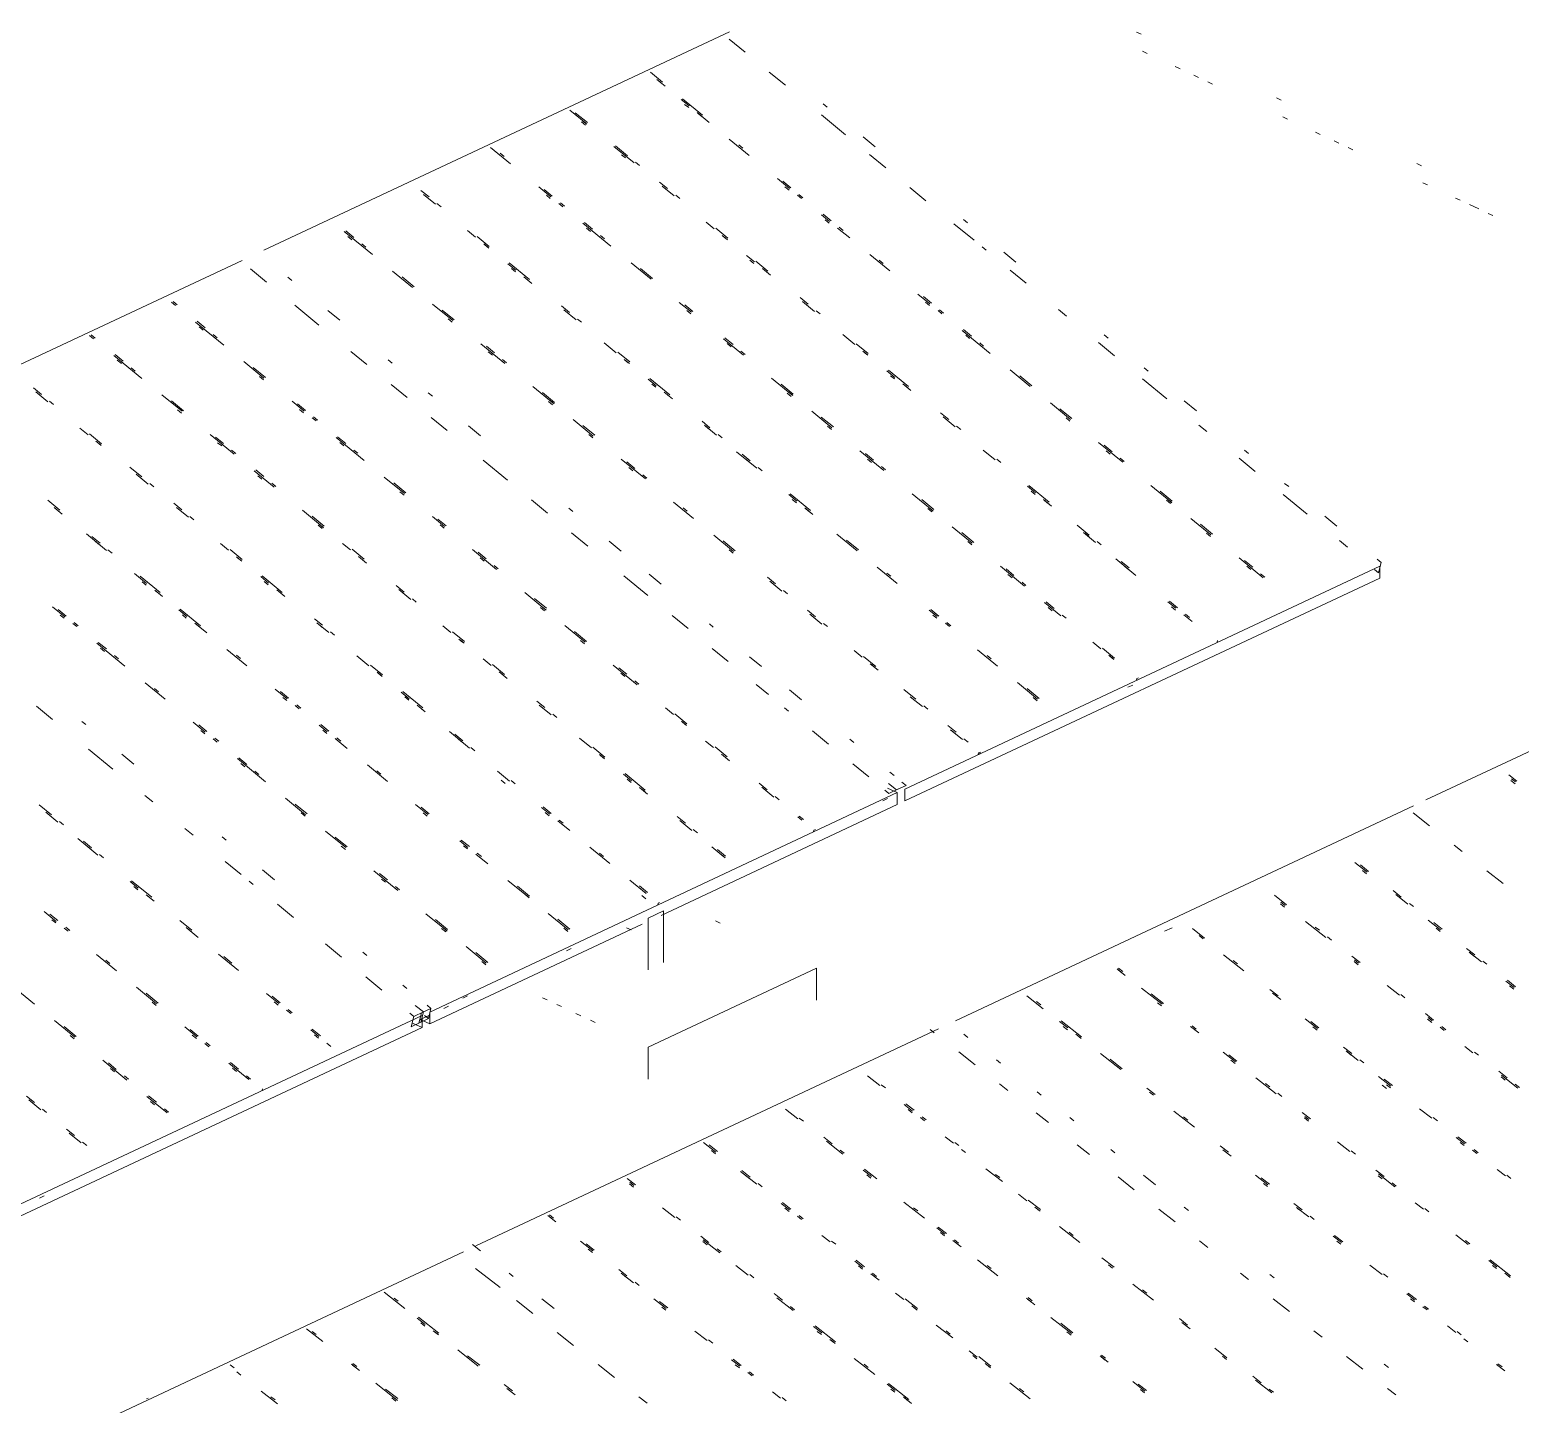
# Paper-space layout '03 3D Building and Roof' of a CAD drawing. Header units: millimetres. Extents: x 5 to 415, y 5 to 292.
# Drawn here: x 294.4 to 306.56, y 85.87 to 97.09 of the extents above; entities that cross this region are included whole.
import ezdxf

# ---------------------------------------------------------------- set-up
doc = ezdxf.new("R2010")
doc.units = ezdxf.units.MM
doc.layers.add('EXISTING', color=7, linetype='Continuous')
picture_1 = doc.add_image_def('image3.png', size_in_pixel=(1577, 763))

# ---------------------------------------------------------------- blocks, each defined once
blk = doc.blocks.new('SHEET_03')
at = {"layer": 'EXISTING', "color": 250, "lineweight": 9}
for p, q in [((296.31, 95.288), (300.11, 97.071)), ((303.47, 97.05), (303.431, 97.068)), ((300.108, 97.011), (300.239, 96.903)), ((303.482, 96.912), (303.52, 96.894)), ((299.563, 96.659), (299.465, 96.74)), ((300.435, 96.741), (300.566, 96.634)), ((303.748, 96.787), (303.787, 96.769)), ((303.901, 96.715), (303.939, 96.698)), ((299.518, 96.68), (299.584, 96.626)), ((299.56, 96.645), (299.527, 96.672)), ((304.015, 96.662), (304.053, 96.644)), ((299.715, 96.518), (299.78, 96.465)), ((299.891, 96.39), (299.727, 96.524)), ((299.777, 96.451), (299.744, 96.478)), ((300.906, 96.455), (300.874, 96.482)), ((304.613, 96.513), (304.575, 96.531)), ((298.806, 96.431), (298.938, 96.323)), ((298.95, 96.329), (298.852, 96.409)), ((298.934, 96.309), (298.901, 96.336)), ((298.947, 96.315), (298.914, 96.342)), ((299.846, 96.411), (299.944, 96.33)), ((299.888, 96.376), (299.855, 96.403)), ((300.861, 96.391), (301.058, 96.23)), ((304.625, 96.375), (304.663, 96.358)), ((301.3, 96.131), (301.201, 96.212)), ((304.892, 96.25), (304.93, 96.232)), ((298.16, 96.127), (298.324, 95.993)), ((299.167, 96.134), (299.331, 96)), ((299.278, 96.059), (299.179, 96.14)), ((300.108, 96.195), (300.272, 96.061)), ((300.219, 96.12), (300.186, 96.147)), ((305.045, 96.179), (305.083, 96.161)), ((305.159, 96.125), (305.197, 96.107)), ((298.271, 96.052), (298.238, 96.079)), ((299.262, 96.04), (299.229, 96.067)), ((299.376, 95.979), (299.343, 96.005)), ((301.254, 96.068), (301.385, 95.96)), ((305.757, 95.976), (305.719, 95.994)), ((300.501, 95.872), (300.599, 95.791)), ((300.612, 95.797), (300.546, 95.851)), ((297.658, 95.722), (297.592, 95.776)), ((297.613, 95.743), (297.711, 95.662)), ((298.554, 95.804), (298.652, 95.723)), ((298.664, 95.729), (298.599, 95.783)), ((298.648, 95.71), (298.616, 95.737)), ((299.605, 95.79), (299.54, 95.844)), ((299.56, 95.811), (299.658, 95.73)), ((299.704, 95.709), (299.671, 95.736)), ((300.596, 95.778), (300.563, 95.805)), ((300.665, 95.737), (300.698, 95.71)), ((300.71, 95.716), (300.677, 95.743)), ((301.582, 95.799), (301.713, 95.691)), ((305.769, 95.838), (305.807, 95.821)), ((297.756, 95.641), (297.723, 95.668)), ((298.717, 95.669), (298.75, 95.642)), ((298.763, 95.648), (298.73, 95.675)), ((306.036, 95.713), (306.074, 95.695)), ((306.15, 95.659), (306.227, 95.624)), ((298.914, 95.508), (299.143, 95.319)), ((298.992, 95.46), (298.926, 95.514)), ((299.92, 95.515), (299.986, 95.461)), ((300.861, 95.576), (300.927, 95.522)), ((300.939, 95.528), (300.874, 95.582)), ((300.924, 95.508), (300.891, 95.535)), ((301.942, 95.502), (302.106, 95.368)), ((302.053, 95.512), (302.02, 95.539)), ((306.303, 95.588), (306.341, 95.57)), ((296.966, 95.44), (297.196, 95.251)), ((297.044, 95.392), (296.979, 95.446)), ((297.029, 95.372), (296.996, 95.399)), ((297.973, 95.447), (298.038, 95.393)), ((298.149, 95.318), (298.051, 95.399)), ((298.976, 95.44), (298.943, 95.467)), ((299.09, 95.379), (299.057, 95.406)), ((300.097, 95.386), (299.998, 95.467)), ((300.051, 95.407), (300.084, 95.38)), ((300.093, 95.373), (300.061, 95.4)), ((300.992, 95.468), (301.091, 95.387)), ((301.038, 95.447), (301.005, 95.474)), ((297.143, 95.311), (297.11, 95.338)), ((298.104, 95.339), (298.137, 95.312)), ((298.146, 95.305), (298.113, 95.331)), ((300.248, 95.245), (300.314, 95.192)), ((301.255, 95.253), (301.418, 95.118)), ((302.172, 95.314), (302.204, 95.287)), ((302.446, 95.189), (302.348, 95.27)), ((292.356, 93.431), (296.132, 95.204)), ((296.201, 95.134), (296.332, 95.027)), ((298.301, 95.177), (298.366, 95.124)), ((298.477, 95.049), (298.313, 95.183)), ((298.363, 95.11), (298.33, 95.137)), ((299.307, 95.185), (299.471, 95.05)), ((299.483, 95.056), (299.385, 95.137)), ((300.31, 95.178), (300.277, 95.205)), ((300.424, 95.117), (300.326, 95.197)), ((300.379, 95.138), (300.445, 95.084)), ((301.365, 95.178), (301.333, 95.205)), ((302.401, 95.125), (302.532, 95.018)), ((296.538, 95.039), (296.506, 95.066)), ((297.36, 95.117), (297.523, 94.982)), ((297.536, 94.988), (297.438, 95.069)), ((298.432, 95.07), (298.497, 95.016)), ((300.752, 94.847), (300.686, 94.901)), ((301.648, 94.929), (301.746, 94.849)), ((301.759, 94.854), (301.693, 94.908)), ((295.557, 94.862), (295.589, 94.836)), ((295.602, 94.841), (295.569, 94.868)), ((296.562, 94.838), (296.758, 94.676)), ((296.931, 94.715), (296.833, 94.796)), ((297.687, 94.847), (297.851, 94.713)), ((297.864, 94.718), (297.765, 94.799)), ((298.804, 94.779), (298.739, 94.833)), ((298.759, 94.8), (298.858, 94.72)), ((299.7, 94.861), (299.799, 94.781)), ((299.811, 94.786), (299.745, 94.84)), ((299.795, 94.767), (299.762, 94.794)), ((300.707, 94.868), (300.805, 94.788)), ((300.85, 94.767), (300.818, 94.793)), ((301.743, 94.835), (301.71, 94.862)), ((301.812, 94.795), (301.844, 94.768)), ((301.857, 94.774), (301.824, 94.801)), ((302.794, 94.802), (302.86, 94.748)), ((295.753, 94.701), (295.983, 94.512)), ((295.831, 94.653), (295.766, 94.707)), ((295.815, 94.634), (295.783, 94.661)), ((297.848, 94.699), (297.815, 94.726)), ((298.903, 94.699), (298.87, 94.725)), ((302.008, 94.633), (302.237, 94.445)), ((302.086, 94.585), (302.021, 94.639)), ((294.888, 94.591), (294.921, 94.564)), ((294.933, 94.57), (294.901, 94.597)), ((295.929, 94.572), (295.897, 94.599)), ((298.08, 94.524), (298.277, 94.362)), ((299.087, 94.531), (299.185, 94.45)), ((300.061, 94.565), (300.224, 94.43)), ((300.139, 94.517), (300.073, 94.571)), ((300.123, 94.498), (300.09, 94.525)), ((301.034, 94.599), (301.133, 94.518)), ((301.243, 94.443), (301.145, 94.524)), ((302.07, 94.566), (302.038, 94.593)), ((302.184, 94.504), (302.152, 94.531)), ((303.122, 94.533), (303.253, 94.425)), ((303.2, 94.569), (303.167, 94.596)), ((295.085, 94.429), (295.314, 94.241)), ((295.163, 94.381), (295.097, 94.435)), ((295.147, 94.362), (295.114, 94.389)), ((297.02, 94.461), (297.151, 94.353)), ((297.357, 94.365), (297.325, 94.392)), ((298.191, 94.449), (298.126, 94.503)), ((298.175, 94.43), (298.142, 94.457)), ((298.289, 94.368), (298.257, 94.395)), ((299.296, 94.375), (299.198, 94.456)), ((299.251, 94.396), (299.283, 94.369)), ((299.293, 94.362), (299.26, 94.389)), ((300.237, 94.436), (300.204, 94.463)), ((301.198, 94.464), (301.231, 94.437)), ((301.24, 94.43), (301.207, 94.457)), ((295.261, 94.301), (295.228, 94.327)), ((296.146, 94.378), (296.31, 94.243)), ((296.323, 94.249), (296.224, 94.33)), ((301.395, 94.303), (301.46, 94.249)), ((301.571, 94.174), (301.407, 94.309)), ((302.401, 94.31), (302.565, 94.175)), ((303.528, 94.3), (303.495, 94.327)), ((294.494, 94.11), (294.429, 94.164)), ((296.307, 94.23), (296.274, 94.257)), ((297.348, 94.192), (297.479, 94.084)), ((298.506, 94.174), (298.67, 94.039)), ((299.447, 94.235), (299.513, 94.181)), ((299.624, 94.106), (299.46, 94.241)), ((299.509, 94.168), (299.477, 94.194)), ((300.454, 94.242), (300.618, 94.107)), ((300.63, 94.113), (300.532, 94.194)), ((301.457, 94.236), (301.424, 94.262)), ((301.526, 94.195), (301.591, 94.141)), ((301.568, 94.161), (301.535, 94.188)), ((302.578, 94.181), (302.479, 94.262)), ((303.482, 94.236), (303.679, 94.075)), ((294.449, 94.131), (294.547, 94.05)), ((294.593, 94.029), (294.56, 94.056)), ((295.478, 94.106), (295.642, 93.972)), ((295.654, 93.977), (295.556, 94.058)), ((296.54, 94.054), (296.638, 93.974)), ((296.65, 93.98), (296.585, 94.033)), ((297.685, 94.096), (297.652, 94.123)), ((298.683, 94.045), (298.584, 94.126)), ((298.667, 94.026), (298.634, 94.053)), ((298.679, 94.032), (298.646, 94.059)), ((299.578, 94.127), (299.644, 94.073)), ((299.62, 94.093), (299.587, 94.12)), ((300.614, 94.094), (300.581, 94.121)), ((300.627, 94.1), (300.594, 94.127)), ((302.729, 94.041), (302.893, 93.906)), ((303.921, 93.977), (303.822, 94.058)), ((295.638, 93.958), (295.606, 93.985)), ((296.634, 93.96), (296.602, 93.987)), ((296.703, 93.92), (296.736, 93.893)), ((296.749, 93.899), (296.716, 93.926)), ((297.676, 93.922), (297.807, 93.815)), ((298.834, 93.905), (298.998, 93.77)), ((300.781, 93.973), (300.945, 93.838)), ((300.958, 93.844), (300.859, 93.925)), ((301.899, 93.905), (301.833, 93.959)), ((301.853, 93.926), (301.952, 93.845)), ((302.905, 93.912), (302.807, 93.993)), ((302.889, 93.892), (302.857, 93.919)), ((294.809, 93.835), (294.875, 93.781)), ((294.986, 93.706), (294.887, 93.787)), ((295.871, 93.783), (296.068, 93.621)), ((298.078, 93.773), (297.98, 93.854)), ((299.01, 93.776), (298.912, 93.857)), ((298.994, 93.756), (298.962, 93.783)), ((299.951, 93.837), (299.886, 93.891)), ((299.906, 93.858), (300.004, 93.777)), ((299.948, 93.823), (299.915, 93.85)), ((300.05, 93.756), (300.017, 93.783)), ((300.942, 93.824), (300.909, 93.851)), ((301.997, 93.824), (301.964, 93.851)), ((303.941, 93.859), (304.006, 93.806)), ((294.94, 93.727), (294.973, 93.7)), ((294.982, 93.692), (294.95, 93.719)), ((295.982, 93.708), (295.916, 93.762)), ((295.966, 93.689), (295.933, 93.716)), ((296.9, 93.758), (297.129, 93.57)), ((296.978, 93.71), (296.912, 93.764)), ((296.962, 93.691), (296.929, 93.718)), ((303.122, 93.717), (303.319, 93.556)), ((303.233, 93.642), (303.167, 93.696)), ((296.08, 93.627), (296.047, 93.654)), ((297.076, 93.629), (297.043, 93.656)), ((298.101, 93.572), (298.298, 93.411)), ((299.227, 93.581), (299.424, 93.42)), ((299.338, 93.506), (299.272, 93.56)), ((300.168, 93.642), (300.332, 93.508)), ((300.279, 93.567), (300.213, 93.621)), ((300.275, 93.554), (300.243, 93.581)), ((301.175, 93.649), (301.371, 93.488)), ((301.285, 93.574), (301.22, 93.628)), ((301.269, 93.555), (301.237, 93.582)), ((302.181, 93.656), (302.279, 93.576)), ((302.325, 93.555), (302.292, 93.581)), ((303.217, 93.623), (303.184, 93.65)), ((303.331, 93.562), (303.298, 93.589)), ((304.269, 93.59), (304.4, 93.482)), ((304.347, 93.627), (304.314, 93.654)), ((295.313, 93.437), (295.215, 93.517)), ((295.268, 93.458), (295.366, 93.377)), ((296.231, 93.487), (296.395, 93.352)), ((296.309, 93.439), (296.244, 93.493)), ((296.294, 93.419), (296.261, 93.446)), ((297.293, 93.435), (297.457, 93.3)), ((299.322, 93.487), (299.289, 93.514)), ((299.436, 93.426), (299.403, 93.453)), ((300.377, 93.487), (300.344, 93.513)), ((301.384, 93.494), (301.351, 93.521)), ((295.412, 93.356), (295.379, 93.383)), ((296.408, 93.358), (296.375, 93.385)), ((297.469, 93.306), (297.371, 93.387)), ((297.454, 93.287), (297.421, 93.314)), ((300.77, 93.163), (300.606, 93.298)), ((301.601, 93.299), (301.764, 93.165)), ((302.542, 93.36), (302.607, 93.306)), ((302.718, 93.231), (302.554, 93.366)), ((302.604, 93.293), (302.571, 93.32)), ((303.548, 93.367), (303.712, 93.233)), ((303.724, 93.238), (303.626, 93.319)), ((304.629, 93.294), (304.826, 93.132)), ((304.674, 93.357), (304.641, 93.384)), ((294.645, 93.165), (294.547, 93.246)), ((294.6, 93.186), (294.665, 93.132)), ((295.641, 93.167), (295.575, 93.221)), ((295.596, 93.188), (295.694, 93.107)), ((298.495, 93.249), (298.626, 93.141)), ((298.832, 93.153), (298.799, 93.18)), ((299.653, 93.231), (299.817, 93.097)), ((299.764, 93.156), (299.731, 93.183)), ((300.594, 93.292), (300.66, 93.238)), ((300.656, 93.225), (300.623, 93.252)), ((300.725, 93.184), (300.791, 93.131)), ((300.767, 93.15), (300.734, 93.177)), ((301.777, 93.17), (301.679, 93.251)), ((301.761, 93.151), (301.728, 93.178)), ((301.773, 93.157), (301.741, 93.184)), ((302.673, 93.252), (302.738, 93.199)), ((302.714, 93.218), (302.682, 93.245)), ((303.708, 93.219), (303.676, 93.246)), ((303.721, 93.225), (303.688, 93.252)), ((295.739, 93.086), (295.707, 93.113)), ((296.625, 93.164), (296.788, 93.029)), ((296.801, 93.035), (296.703, 93.116)), ((297.686, 93.112), (297.785, 93.031)), ((297.797, 93.037), (297.731, 93.091)), ((303.876, 93.098), (304.039, 92.963)), ((304.052, 92.969), (303.954, 93.05)), ((305.067, 93.034), (304.969, 93.115)), ((294.862, 92.971), (295.026, 92.836)), ((294.973, 92.896), (294.907, 92.95)), ((296.785, 93.015), (296.752, 93.042)), ((296.798, 93.021), (296.765, 93.048)), ((297.781, 93.018), (297.748, 93.045)), ((298.822, 92.98), (298.953, 92.872)), ((299.981, 92.962), (300.144, 92.827)), ((300.987, 92.969), (301.151, 92.834)), ((301.928, 93.03), (302.092, 92.895)), ((302.104, 92.901), (302.006, 92.982)), ((303.045, 92.962), (302.947, 93.043)), ((303, 92.983), (303.098, 92.902)), ((303.042, 92.949), (303.009, 92.976)), ((304.036, 92.95), (304.003, 92.977)), ((294.969, 92.882), (294.936, 92.909)), ((295.071, 92.815), (295.038, 92.842)), ((295.956, 92.892), (296.022, 92.838)), ((296.132, 92.763), (296.034, 92.844)), ((296.952, 92.894), (297.018, 92.84)), ((297.129, 92.765), (297.03, 92.846)), ((298.014, 92.843), (298.21, 92.681)), ((298.125, 92.768), (298.059, 92.821)), ((299.225, 92.83), (299.127, 92.911)), ((300.157, 92.833), (300.059, 92.914)), ((300.141, 92.814), (300.108, 92.841)), ((301.163, 92.84), (301.065, 92.921)), ((302.089, 92.882), (302.056, 92.909)), ((303.144, 92.881), (303.111, 92.908)), ((305.088, 92.917), (305.153, 92.863)), ((296.087, 92.784), (296.12, 92.757)), ((296.129, 92.75), (296.096, 92.777)), ((297.083, 92.786), (297.149, 92.733)), ((298.109, 92.748), (298.076, 92.775)), ((298.223, 92.687), (298.19, 92.714)), ((301.315, 92.7), (301.479, 92.565)), ((301.541, 90.888), (305.417, 92.708)), ((302.321, 92.707), (302.518, 92.545)), ((302.432, 92.632), (302.367, 92.686)), ((303.262, 92.768), (303.426, 92.633)), ((303.373, 92.693), (303.308, 92.747)), ((303.37, 92.679), (303.337, 92.706)), ((304.269, 92.775), (304.465, 92.613)), ((304.38, 92.7), (304.314, 92.754)), ((304.364, 92.68), (304.331, 92.707)), ((305.428, 92.738), (305.395, 92.765)), ((305.407, 92.654), (305.428, 92.738)), ((305.417, 92.708), (305.417, 92.611)), ((295.255, 92.647), (295.353, 92.567)), ((295.464, 92.492), (295.3, 92.626)), ((295.35, 92.553), (295.317, 92.58)), ((296.284, 92.623), (296.349, 92.569)), ((296.46, 92.494), (296.296, 92.629)), ((296.346, 92.555), (296.313, 92.582)), ((299.248, 92.63), (299.445, 92.468)), ((299.553, 92.561), (299.454, 92.642)), ((300.485, 92.564), (300.419, 92.618)), ((300.439, 92.585), (300.538, 92.504)), ((301.426, 92.625), (301.393, 92.652)), ((301.541, 90.791), (305.417, 92.611)), ((302.416, 92.612), (302.383, 92.639)), ((302.53, 92.551), (302.498, 92.578)), ((304.478, 92.619), (304.445, 92.646)), ((305.407, 92.654), (305.374, 92.681)), ((305.794, 90.799), (309.593, 92.582)), ((295.419, 92.513), (295.484, 92.459)), ((295.461, 92.478), (295.428, 92.505)), ((296.415, 92.515), (296.48, 92.461)), ((297.456, 92.496), (297.391, 92.55)), ((297.411, 92.517), (297.509, 92.436)), ((297.554, 92.415), (297.522, 92.442)), ((298.44, 92.492), (298.604, 92.358)), ((298.616, 92.364), (298.518, 92.444)), ((300.583, 92.483), (300.55, 92.51)), ((294.586, 92.376), (294.685, 92.295)), ((294.697, 92.301), (294.632, 92.355)), ((295.615, 92.351), (295.681, 92.297)), ((295.792, 92.222), (295.628, 92.357)), ((298.6, 92.344), (298.567, 92.371)), ((298.613, 92.35), (298.58, 92.377)), ((300.812, 92.294), (300.747, 92.348)), ((301.741, 92.349), (301.806, 92.296)), ((301.819, 92.301), (301.753, 92.355)), ((302.682, 92.41), (302.813, 92.303)), ((302.76, 92.362), (302.694, 92.416)), ((302.744, 92.343), (302.711, 92.37)), ((303.688, 92.418), (303.754, 92.364)), ((303.766, 92.369), (303.701, 92.423)), ((303.75, 92.35), (303.718, 92.377)), ((294.681, 92.282), (294.649, 92.309)), ((294.75, 92.241), (294.783, 92.214)), ((294.795, 92.22), (294.763, 92.247)), ((295.677, 92.284), (295.645, 92.311)), ((295.746, 92.243), (295.845, 92.163)), ((295.788, 92.209), (295.755, 92.236)), ((296.788, 92.225), (296.722, 92.278)), ((296.742, 92.246), (296.841, 92.165)), ((296.784, 92.211), (296.752, 92.238)), ((297.771, 92.221), (297.837, 92.167)), ((298.767, 92.223), (298.931, 92.088)), ((299.641, 92.306), (299.772, 92.199)), ((299.978, 92.211), (299.946, 92.238)), ((300.767, 92.315), (300.865, 92.235)), ((300.911, 92.214), (300.878, 92.241)), ((301.803, 92.282), (301.77, 92.309)), ((301.872, 92.242), (301.905, 92.215)), ((301.917, 92.221), (301.884, 92.248)), ((302.858, 92.282), (302.825, 92.309)), ((303.819, 92.31), (303.885, 92.256)), ((303.865, 92.289), (303.832, 92.316)), ((294.947, 92.08), (295.176, 91.891)), ((295.025, 92.032), (294.959, 92.086)), ((296.886, 92.144), (296.853, 92.171)), ((297.948, 92.092), (297.849, 92.173)), ((297.902, 92.113), (297.935, 92.086)), ((297.944, 92.079), (297.911, 92.106)), ((298.944, 92.094), (298.845, 92.175)), ((298.928, 92.075), (298.895, 92.102)), ((303.075, 92.087), (303.14, 92.033)), ((304.09, 92.087), (304.094, 92.1)), ((295.009, 92.012), (294.976, 92.039)), ((295.123, 91.951), (295.09, 91.978)), ((296.008, 92.028), (296.172, 91.893)), ((296.119, 91.953), (296.086, 91.98)), ((297.07, 91.976), (297.168, 91.895)), ((299.969, 92.037), (300.1, 91.929)), ((300.372, 91.888), (300.273, 91.968)), ((301.127, 92.019), (301.193, 91.965)), ((301.304, 91.89), (301.205, 91.971)), ((302.134, 92.026), (302.298, 91.892)), ((302.245, 91.951), (302.212, 91.978)), ((303.251, 91.958), (303.153, 92.039)), ((303.206, 91.98), (303.239, 91.953)), ((303.248, 91.945), (303.215, 91.972)), ((297.279, 91.821), (297.181, 91.901)), ((297.234, 91.842), (297.267, 91.815)), ((297.276, 91.807), (297.243, 91.834)), ((298.099, 91.952), (298.164, 91.898)), ((298.275, 91.823), (298.177, 91.904)), ((298.23, 91.844), (298.296, 91.79)), ((299.161, 91.9), (299.357, 91.738)), ((299.271, 91.825), (299.206, 91.879)), ((301.258, 91.911), (301.324, 91.858)), ((301.3, 91.877), (301.268, 91.904)), ((295.34, 91.756), (295.504, 91.622)), ((299.255, 91.806), (299.223, 91.833)), ((299.37, 91.744), (299.337, 91.771)), ((300.329, 91.741), (300.428, 91.66)), ((302.462, 91.757), (302.625, 91.622)), ((303.362, 91.719), (303.401, 91.737)), ((303.435, 91.791), (303.432, 91.778)), ((303.448, 91.797), (303.435, 91.791)), ((295.451, 91.682), (295.418, 91.708)), ((296.402, 91.705), (296.5, 91.624)), ((296.512, 91.63), (296.447, 91.684)), ((296.497, 91.611), (296.464, 91.637)), ((297.43, 91.68), (297.496, 91.626)), ((297.607, 91.551), (297.443, 91.686)), ((297.493, 91.613), (297.46, 91.64)), ((298.603, 91.553), (298.537, 91.607)), ((300.699, 91.618), (300.601, 91.699)), ((301.631, 91.621), (301.533, 91.702)), ((301.586, 91.642), (301.684, 91.561)), ((302.638, 91.628), (302.54, 91.709)), ((302.622, 91.609), (302.589, 91.636)), ((294.454, 91.564), (294.585, 91.456)), ((296.565, 91.57), (296.598, 91.543)), ((296.611, 91.549), (296.578, 91.576)), ((297.562, 91.572), (297.627, 91.518)), ((297.603, 91.538), (297.571, 91.565)), ((298.558, 91.574), (298.656, 91.494)), ((298.701, 91.473), (298.668, 91.5)), ((299.587, 91.55), (299.652, 91.496)), ((299.763, 91.421), (299.665, 91.502)), ((300.559, 91.552), (300.592, 91.525)), ((301.73, 91.54), (301.697, 91.567)), ((294.857, 91.414), (294.824, 91.441)), ((295.733, 91.433), (295.831, 91.352)), ((295.844, 91.358), (295.778, 91.412)), ((295.828, 91.339), (295.795, 91.366)), ((296.762, 91.409), (296.828, 91.355)), ((296.84, 91.361), (296.775, 91.414)), ((296.824, 91.341), (296.791, 91.368)), ((297.824, 91.357), (297.987, 91.222)), ((299.718, 91.442), (299.75, 91.415)), ((299.759, 91.408), (299.727, 91.434)), ((300.788, 91.364), (300.919, 91.256)), ((301.959, 91.352), (301.893, 91.406)), ((301.914, 91.373), (302.012, 91.292)), ((301.956, 91.338), (301.923, 91.365)), ((295.897, 91.299), (295.93, 91.272)), ((295.942, 91.278), (295.909, 91.304)), ((296.893, 91.301), (296.991, 91.22)), ((296.938, 91.28), (296.906, 91.307)), ((297.934, 91.282), (297.869, 91.336)), ((297.931, 91.268), (297.898, 91.295)), ((298.033, 91.201), (298, 91.228)), ((298.885, 91.305), (298.984, 91.224)), ((299.094, 91.149), (298.996, 91.23)), ((299.914, 91.28), (299.98, 91.227)), ((300.09, 91.152), (299.992, 91.232)), ((301.125, 91.268), (301.092, 91.295)), ((302.057, 91.271), (302.024, 91.298)), ((294.88, 91.214), (295.077, 91.052)), ((295.25, 91.091), (295.152, 91.172)), ((296.094, 91.137), (296.323, 90.948)), ((296.172, 91.089), (296.106, 91.143)), ((299.049, 91.17), (299.082, 91.144)), ((299.091, 91.136), (299.058, 91.163)), ((300.045, 91.173), (300.111, 91.119)), ((302.143, 91.184), (302.14, 91.171)), ((302.14, 91.171), (302.152, 91.177)), ((302.156, 91.19), (302.143, 91.184)), ((302.152, 91.177), (302.156, 91.19)), ((296.156, 91.07), (296.123, 91.097)), ((296.27, 91.008), (296.237, 91.035)), ((297.155, 91.085), (297.319, 90.951)), ((297.266, 91.01), (297.233, 91.037)), ((298.217, 91.034), (298.315, 90.953)), ((299.246, 91.009), (299.311, 90.955)), ((299.422, 90.88), (299.258, 91.015)), ((301.116, 91.094), (301.247, 90.987)), ((301.453, 90.999), (301.42, 91.026)), ((306.537, 90.952), (306.47, 91.004)), ((298.28, 90.935), (298.248, 90.962)), ((298.36, 90.932), (298.328, 90.959)), ((299.308, 90.942), (299.275, 90.969)), ((299.377, 90.901), (299.442, 90.847)), ((299.419, 90.867), (299.386, 90.894)), ((300.418, 90.882), (300.353, 90.936)), ((300.373, 90.903), (300.471, 90.823)), ((301.378, 90.879), (301.411, 90.852)), ((301.4, 90.895), (301.478, 90.859)), ((301.408, 90.935), (301.473, 90.881)), ((301.489, 90.889), (301.411, 90.852)), ((301.551, 90.918), (301.473, 90.881)), ((301.551, 90.918), (301.518, 90.945)), ((301.541, 90.791), (301.541, 90.888)), ((306.521, 90.932), (306.488, 90.959)), ((306.491, 90.972), (306.524, 90.946)), ((294.576, 90.678), (294.477, 90.759)), ((295.339, 90.836), (295.404, 90.783)), ((296.487, 90.814), (296.651, 90.679)), ((296.663, 90.685), (296.565, 90.766)), ((297.548, 90.762), (297.647, 90.681)), ((297.659, 90.687), (297.594, 90.741)), ((297.664, 89.068), (301.478, 90.859)), ((298.655, 90.689), (298.59, 90.743)), ((299.552, 89.857), (301.478, 90.761)), ((300.516, 90.801), (300.484, 90.828)), ((301.362, 90.792), (301.401, 90.81)), ((301.478, 90.859), (301.478, 90.761)), ((301.956, 88.997), (305.693, 90.751)), ((294.53, 90.699), (294.629, 90.619)), ((294.674, 90.597), (294.641, 90.624)), ((296.647, 90.666), (296.614, 90.693)), ((297.643, 90.668), (297.61, 90.695)), ((298.577, 90.737), (298.643, 90.684)), ((298.639, 90.67), (298.607, 90.697)), ((298.708, 90.63), (298.807, 90.549)), ((298.754, 90.609), (298.721, 90.635)), ((299.75, 90.611), (299.684, 90.665)), ((299.704, 90.632), (299.803, 90.551)), ((300.668, 90.661), (300.7, 90.634)), ((300.713, 90.64), (300.68, 90.667)), ((305.691, 90.693), (305.824, 90.588)), ((295.666, 90.567), (295.732, 90.513)), ((296.003, 90.472), (295.971, 90.498)), ((296.814, 90.544), (296.978, 90.41)), ((296.991, 90.416), (296.892, 90.496)), ((299.848, 90.53), (299.815, 90.557)), ((300.799, 90.553), (300.795, 90.54)), ((300.811, 90.559), (300.799, 90.553)), ((294.792, 90.484), (294.956, 90.349)), ((294.903, 90.409), (294.838, 90.463)), ((294.9, 90.395), (294.867, 90.422)), ((296.975, 90.396), (296.942, 90.423)), ((297.909, 90.466), (297.974, 90.412)), ((297.987, 90.418), (297.921, 90.472)), ((297.971, 90.399), (297.938, 90.426)), ((298.97, 90.414), (299.134, 90.28)), ((299.966, 90.416), (300.065, 90.336)), ((300.077, 90.341), (300.012, 90.395)), ((306.024, 90.431), (306.091, 90.379)), ((295.002, 90.328), (294.969, 90.355)), ((295.994, 90.298), (296.125, 90.19)), ((298.04, 90.358), (298.138, 90.277)), ((298.085, 90.337), (298.052, 90.364)), ((299.081, 90.339), (299.048, 90.366)), ((300.074, 90.328), (300.041, 90.355)), ((305.214, 90.289), (305.313, 90.21)), ((305.326, 90.216), (305.259, 90.269)), ((295.218, 90.134), (295.284, 90.08)), ((295.395, 90.005), (295.231, 90.14)), ((296.191, 90.136), (296.223, 90.109)), ((296.397, 90.148), (296.298, 90.229)), ((297.208, 90.221), (297.404, 90.06)), ((297.318, 90.146), (297.253, 90.2)), ((297.302, 90.127), (297.27, 90.154)), ((298.302, 90.143), (298.466, 90.008)), ((299.298, 90.145), (299.429, 90.037)), ((305.31, 90.197), (305.277, 90.223)), ((306.291, 90.222), (306.424, 90.118)), ((295.281, 90.066), (295.248, 90.093)), ((295.349, 90.026), (295.415, 89.972)), ((295.391, 89.992), (295.359, 90.018)), ((297.417, 90.066), (297.384, 90.092)), ((298.478, 90.014), (298.38, 90.095)), ((298.475, 90), (298.442, 90.027)), ((299.442, 90.043), (299.376, 90.097)), ((299.427, 89.992), (299.394, 90.019)), ((304.657, 89.944), (304.557, 90.022)), ((305.593, 90.007), (305.526, 90.059)), ((305.547, 90.027), (305.647, 89.949)), ((294.517, 89.889), (294.615, 89.808)), ((296.42, 89.948), (296.551, 89.84)), ((299.446, 89.834), (299.571, 89.893)), ((299.527, 89.956), (299.524, 89.943)), ((299.54, 89.962), (299.527, 89.956)), ((299.571, 89.472), (299.571, 89.893)), ((304.641, 89.924), (304.608, 89.951)), ((304.611, 89.964), (304.644, 89.938)), ((305.693, 89.929), (305.659, 89.955)), ((294.628, 89.814), (294.562, 89.868)), ((294.612, 89.795), (294.579, 89.822)), ((295.722, 89.736), (295.624, 89.816)), ((297.633, 89.871), (297.797, 89.736)), ((297.664, 88.971), (299.398, 89.785)), ((297.81, 89.742), (297.711, 89.823)), ((298.63, 89.873), (298.793, 89.739)), ((298.806, 89.745), (298.708, 89.825)), ((299.446, 89.834), (299.446, 89.413)), ((300.035, 89.793), (299.996, 89.812)), ((304.811, 89.807), (304.978, 89.677)), ((305.813, 89.818), (305.913, 89.74)), ((305.926, 89.745), (305.859, 89.798)), ((294.681, 89.754), (294.714, 89.728)), ((294.726, 89.733), (294.693, 89.76)), ((295.677, 89.757), (295.775, 89.676)), ((295.719, 89.722), (295.686, 89.749)), ((297.794, 89.723), (297.761, 89.75)), ((297.806, 89.729), (297.774, 89.756)), ((298.79, 89.725), (298.757, 89.752)), ((299.308, 89.738), (299.269, 89.755)), ((303.661, 89.727), (303.723, 89.756)), ((303.988, 89.672), (303.888, 89.75)), ((303.942, 89.692), (303.975, 89.666)), ((304.924, 89.735), (304.89, 89.761)), ((305.024, 89.656), (304.99, 89.682)), ((305.91, 89.726), (305.877, 89.752)), ((294.943, 89.539), (295.107, 89.404)), ((295.939, 89.541), (296.103, 89.407)), ((296.813, 89.625), (296.944, 89.517)), ((297.15, 89.529), (297.117, 89.556)), ((297.961, 89.602), (298.125, 89.467)), ((298.137, 89.473), (298.039, 89.554)), ((298.78, 89.568), (298.819, 89.586)), ((304.142, 89.535), (304.309, 89.404)), ((305.257, 89.473), (305.19, 89.525)), ((306.192, 89.536), (306.126, 89.588)), ((306.147, 89.556), (306.247, 89.478)), ((306.189, 89.522), (306.156, 89.549)), ((295.054, 89.464), (295.021, 89.491)), ((296.05, 89.466), (295.984, 89.52)), ((296.047, 89.453), (296.014, 89.48)), ((298.121, 89.454), (298.089, 89.481)), ((299.446, 88.78), (300.82, 89.425)), ((300.82, 89.165), (300.82, 89.425)), ((303.273, 89.42), (303.34, 89.367)), ((303.316, 89.386), (303.282, 89.412)), ((303.319, 89.399), (303.286, 89.426)), ((304.255, 89.462), (304.221, 89.489)), ((305.241, 89.454), (305.208, 89.48)), ((305.211, 89.493), (305.244, 89.467)), ((306.292, 89.458), (306.259, 89.484)), ((294.209, 89.321), (294.438, 89.133)), ((297.141, 89.355), (297.272, 89.247)), ((297.478, 89.26), (297.445, 89.286)), ((305.478, 89.284), (305.578, 89.206)), ((306.447, 89.321), (306.513, 89.269)), ((306.526, 89.275), (306.459, 89.327)), ((306.51, 89.255), (306.477, 89.281)), ((295.271, 89.27), (295.435, 89.135)), ((295.447, 89.141), (295.349, 89.222)), ((296.332, 89.218), (296.431, 89.137)), ((296.443, 89.143), (296.378, 89.197)), ((297.933, 89.182), (297.972, 89.2)), ((298.583, 89.185), (298.622, 89.167)), ((302.537, 89.2), (302.671, 89.095)), ((303.473, 89.263), (303.64, 89.132)), ((303.652, 89.138), (303.552, 89.216)), ((304.588, 89.201), (304.521, 89.253)), ((304.542, 89.221), (304.609, 89.169)), ((305.623, 89.185), (305.59, 89.212)), ((293.787, 87.248), (297.601, 89.039)), ((295.431, 89.122), (295.398, 89.149)), ((296.427, 89.124), (296.394, 89.151)), ((296.496, 89.083), (296.529, 89.056)), ((296.541, 89.062), (296.509, 89.089)), ((297.501, 89.059), (297.534, 89.032)), ((297.612, 89.069), (297.534, 89.032)), ((297.612, 89.069), (297.546, 89.122)), ((297.596, 89.061), (297.575, 88.977)), ((297.586, 89.007), (297.663, 89.043)), ((297.591, 88.985), (297.612, 89.069)), ((297.674, 89.098), (297.596, 89.061)), ((297.601, 89.039), (297.601, 88.941)), ((297.62, 89.041), (297.653, 89.014)), ((297.674, 89.098), (297.642, 89.125)), ((297.653, 89.014), (297.674, 89.098)), ((297.664, 88.971), (297.664, 89.068)), ((297.778, 89.098), (297.817, 89.116)), ((298.7, 89.13), (298.74, 89.112)), ((298.857, 89.056), (298.897, 89.038)), ((302.65, 89.127), (302.617, 89.153)), ((303.637, 89.118), (303.603, 89.144)), ((305.857, 89.002), (305.79, 89.055)), ((293.787, 87.151), (297.601, 88.941)), ((294.602, 88.998), (294.766, 88.864)), ((294.779, 88.869), (294.68, 88.95)), ((295.664, 88.946), (295.762, 88.866)), ((295.775, 88.872), (295.709, 88.925)), ((296.693, 88.922), (296.758, 88.868)), ((296.771, 88.874), (296.705, 88.928)), ((297.534, 89.032), (297.513, 88.948)), ((297.513, 88.948), (297.591, 88.985)), ((297.601, 88.941), (297.523, 88.978)), ((297.575, 88.977), (297.653, 89.014)), ((297.586, 89.007), (297.664, 88.971)), ((298.041, 87.159), (301.816, 88.931)), ((298.975, 89.001), (299.014, 88.983)), ((301.748, 88.925), (301.781, 88.899)), ((302.804, 88.99), (302.871, 88.938)), ((302.983, 88.866), (302.816, 88.996)), ((302.868, 88.924), (302.834, 88.951)), ((303.873, 88.949), (303.94, 88.897)), ((303.919, 88.929), (303.885, 88.955)), ((304.809, 89.012), (304.909, 88.933)), ((304.921, 88.939), (304.854, 88.992)), ((304.905, 88.92), (304.872, 88.946)), ((305.841, 88.983), (305.808, 89.009)), ((305.811, 89.023), (305.844, 88.996)), ((305.911, 88.944), (305.944, 88.918)), ((305.957, 88.924), (305.923, 88.95)), ((294.763, 88.85), (294.73, 88.877)), ((295.759, 88.852), (295.726, 88.879)), ((295.828, 88.812), (295.86, 88.785)), ((295.873, 88.791), (295.84, 88.818)), ((296.755, 88.854), (296.722, 88.881)), ((296.824, 88.814), (296.857, 88.787)), ((302.055, 88.861), (302.022, 88.887)), ((302.937, 88.886), (302.971, 88.86)), ((302.98, 88.852), (302.947, 88.878)), ((294.995, 88.675), (295.192, 88.513)), ((299.446, 88.78), (299.446, 88.52)), ((301.981, 88.742), (302.114, 88.638)), ((302.322, 88.651), (302.288, 88.677)), ((303.137, 88.729), (303.304, 88.598)), ((303.316, 88.604), (303.216, 88.682)), ((304.14, 88.74), (304.24, 88.661)), ((304.252, 88.667), (304.185, 88.719)), ((304.236, 88.647), (304.203, 88.674)), ((305.188, 88.73), (305.121, 88.782)), ((305.142, 88.75), (305.242, 88.672)), ((305.185, 88.716), (305.151, 88.742)), ((305.288, 88.652), (305.254, 88.678)), ((306.111, 88.787), (306.177, 88.735)), ((306.223, 88.715), (306.19, 88.741)), ((295.106, 88.6), (295.041, 88.654)), ((295.09, 88.581), (295.058, 88.608)), ((296.024, 88.65), (296.188, 88.516)), ((296.102, 88.602), (296.037, 88.656)), ((296.086, 88.583), (296.054, 88.61)), ((306.457, 88.531), (306.39, 88.584)), ((306.411, 88.552), (306.544, 88.447)), ((295.204, 88.519), (295.172, 88.546)), ((296.201, 88.521), (296.168, 88.548)), ((296.295, 88.427), (296.299, 88.441)), ((301.237, 88.547), (301.337, 88.469)), ((301.383, 88.449), (301.349, 88.475)), ((302.314, 88.481), (302.381, 88.428)), ((303.583, 88.395), (303.516, 88.447)), ((304.406, 88.53), (304.573, 88.4)), ((304.519, 88.458), (304.485, 88.484)), ((305.408, 88.541), (305.508, 88.463)), ((305.472, 88.445), (305.438, 88.471)), ((305.521, 88.468), (305.454, 88.521)), ((305.505, 88.449), (305.472, 88.475)), ((306.441, 88.512), (306.408, 88.538)), ((306.557, 88.453), (306.523, 88.479)), ((294.438, 88.329), (294.372, 88.382)), ((294.392, 88.35), (294.491, 88.269)), ((295.356, 88.379), (295.52, 88.244)), ((295.434, 88.331), (295.368, 88.385)), ((295.418, 88.311), (295.385, 88.338)), ((301.537, 88.312), (301.603, 88.26)), ((301.616, 88.266), (301.549, 88.318)), ((302.655, 88.39), (302.621, 88.416)), ((303.537, 88.415), (303.57, 88.389)), ((304.619, 88.379), (304.585, 88.405)), ((294.536, 88.248), (294.503, 88.275)), ((295.532, 88.25), (295.499, 88.277)), ((300.568, 88.275), (300.668, 88.197)), ((300.714, 88.176), (300.68, 88.202)), ((301.6, 88.246), (301.567, 88.272)), ((301.67, 88.207), (301.703, 88.181)), ((301.716, 88.187), (301.683, 88.213)), ((302.614, 88.245), (302.714, 88.167)), ((302.921, 88.18), (302.888, 88.207)), ((303.737, 88.258), (303.904, 88.127)), ((303.85, 88.185), (303.816, 88.212)), ((304.852, 88.196), (304.785, 88.248)), ((304.836, 88.177), (304.803, 88.203)), ((304.806, 88.216), (304.839, 88.19)), ((305.742, 88.279), (305.842, 88.201)), ((305.888, 88.181), (305.854, 88.207)), ((294.765, 88.059), (294.7, 88.113)), ((294.72, 88.08), (294.818, 87.999)), ((294.864, 87.978), (294.831, 88.005)), ((299.899, 88.003), (299.999, 87.924)), ((300.011, 87.93), (299.945, 87.983)), ((300.947, 87.993), (300.88, 88.046)), ((300.901, 88.014), (301.034, 87.909)), ((301.047, 87.915), (301.014, 87.941)), ((301.87, 88.05), (301.937, 87.998)), ((301.982, 87.978), (301.949, 88.004)), ((302.003, 87.946), (302.037, 87.92)), ((302.948, 87.984), (303.048, 87.905)), ((303.255, 87.919), (303.221, 87.945)), ((304.183, 87.924), (304.116, 87.976)), ((304.137, 87.944), (304.204, 87.892)), ((305.073, 88.007), (305.173, 87.929)), ((306.042, 88.044), (306.108, 87.992)), ((306.121, 87.998), (306.054, 88.05)), ((306.105, 87.978), (306.072, 88.004)), ((306.221, 87.919), (306.187, 87.945)), ((299.996, 87.911), (299.962, 87.937)), ((305.218, 87.908), (305.185, 87.935)), ((306.175, 87.939), (306.208, 87.913)), ((299.342, 87.658), (299.276, 87.71)), ((300.199, 87.767), (300.332, 87.663)), ((300.278, 87.721), (300.211, 87.773)), ((300.275, 87.707), (300.241, 87.733)), ((301.201, 87.778), (301.268, 87.726)), ((301.313, 87.705), (301.213, 87.784)), ((301.265, 87.712), (301.231, 87.738)), ((302.203, 87.789), (302.337, 87.684)), ((302.316, 87.716), (302.282, 87.742)), ((303.281, 87.722), (303.414, 87.617)), ((303.588, 87.657), (303.488, 87.736)), ((304.404, 87.735), (304.504, 87.656)), ((304.516, 87.662), (304.449, 87.715)), ((305.452, 87.725), (305.385, 87.778)), ((305.436, 87.706), (305.403, 87.732)), ((305.406, 87.746), (305.539, 87.641)), ((306.375, 87.782), (306.442, 87.73)), ((306.487, 87.71), (306.454, 87.736)), ((299.327, 87.638), (299.293, 87.665)), ((299.296, 87.678), (299.33, 87.652)), ((300.378, 87.642), (300.344, 87.669)), ((302.47, 87.58), (302.537, 87.527)), ((304.501, 87.643), (304.467, 87.669)), ((305.552, 87.647), (305.518, 87.673)), ((294.48, 87.549), (294.518, 87.567)), ((299.563, 87.469), (299.663, 87.39)), ((300.532, 87.506), (300.599, 87.453)), ((300.611, 87.459), (300.544, 87.512)), ((300.596, 87.44), (300.562, 87.466)), ((301.534, 87.516), (301.701, 87.386)), ((301.647, 87.444), (301.613, 87.47)), ((302.649, 87.455), (302.549, 87.533)), ((302.603, 87.475), (302.637, 87.449)), ((302.646, 87.441), (302.613, 87.467)), ((303.614, 87.46), (303.747, 87.356)), ((303.855, 87.448), (303.821, 87.474)), ((304.783, 87.453), (304.716, 87.505)), ((304.737, 87.473), (304.837, 87.395)), ((304.78, 87.439), (304.746, 87.465)), ((305.706, 87.51), (305.773, 87.458)), ((305.818, 87.438), (305.785, 87.464)), ((298.627, 87.406), (298.694, 87.354)), ((298.673, 87.386), (298.64, 87.412)), ((299.709, 87.37), (299.675, 87.396)), ((300.665, 87.401), (300.699, 87.375)), ((300.711, 87.381), (300.678, 87.407)), ((304.883, 87.375), (304.849, 87.401)), ((299.942, 87.187), (299.875, 87.239)), ((300.865, 87.244), (300.932, 87.192)), ((301.801, 87.307), (301.868, 87.255)), ((301.88, 87.261), (301.813, 87.313)), ((301.864, 87.241), (301.831, 87.267)), ((302.803, 87.318), (302.97, 87.187)), ((302.916, 87.245), (302.882, 87.271)), ((305.037, 87.238), (305.104, 87.186)), ((305.116, 87.191), (305.049, 87.244)), ((306.039, 87.249), (306.139, 87.17)), ((294.202, 85.357), (297.94, 87.111)), ((298.078, 87.119), (298.012, 87.171)), ((298.894, 87.197), (298.994, 87.118)), ((299.006, 87.124), (298.94, 87.176)), ((298.991, 87.104), (298.958, 87.131)), ((299.927, 87.168), (299.893, 87.194)), ((299.896, 87.207), (300.03, 87.103)), ((300.042, 87.109), (300.009, 87.135)), ((300.978, 87.172), (300.944, 87.198)), ((301.934, 87.203), (302.001, 87.15)), ((301.977, 87.169), (301.944, 87.195)), ((301.98, 87.182), (301.947, 87.208)), ((303.947, 87.199), (304.014, 87.147)), ((305.1, 87.172), (305.067, 87.198)), ((306.152, 87.176), (306.118, 87.202)), ((298.038, 86.975), (298.238, 86.818)), ((300.163, 86.998), (300.263, 86.92)), ((301.132, 87.035), (301.198, 86.983)), ((301.211, 86.988), (301.144, 87.041)), ((301.195, 86.969), (301.162, 86.995)), ((302.134, 87.046), (302.301, 86.915)), ((302.247, 86.973), (302.213, 86.999)), ((303.249, 86.984), (303.149, 87.062)), ((303.203, 87.004), (303.236, 86.978)), ((305.337, 87.002), (305.437, 86.924)), ((306.306, 87.039), (306.372, 86.987)), ((306.485, 86.914), (306.318, 87.045)), ((306.369, 86.973), (306.336, 86.999)), ((298.345, 86.91), (298.312, 86.936)), ((299.273, 86.915), (299.206, 86.967)), ((299.227, 86.935), (299.327, 86.857)), ((299.27, 86.901), (299.237, 86.927)), ((299.373, 86.836), (299.34, 86.862)), ((300.309, 86.899), (300.275, 86.925)), ((301.265, 86.93), (301.332, 86.878)), ((301.311, 86.91), (301.278, 86.936)), ((303.403, 86.847), (303.57, 86.716)), ((304.281, 86.937), (304.347, 86.885)), ((304.554, 86.899), (304.521, 86.925)), ((305.483, 86.904), (305.449, 86.93)), ((306.439, 86.935), (306.472, 86.908)), ((306.482, 86.901), (306.449, 86.927)), ((297.293, 86.78), (297.46, 86.649)), ((297.406, 86.707), (297.373, 86.733)), ((298.678, 86.648), (298.578, 86.727)), ((299.494, 86.726), (299.594, 86.647)), ((300.542, 86.716), (300.475, 86.769)), ((300.496, 86.736), (300.629, 86.632)), ((301.465, 86.773), (301.532, 86.721)), ((301.644, 86.648), (301.544, 86.727)), ((302.534, 86.732), (302.601, 86.679)), ((302.58, 86.711), (302.547, 86.738)), ((303.516, 86.774), (303.482, 86.801)), ((304.547, 86.728), (304.681, 86.623)), ((305.637, 86.767), (305.703, 86.715)), ((305.716, 86.721), (305.649, 86.773)), ((305.7, 86.701), (305.667, 86.727)), ((298.371, 86.713), (298.504, 86.608)), ((299.606, 86.653), (299.54, 86.705)), ((299.591, 86.634), (299.557, 86.66)), ((300.642, 86.638), (300.609, 86.664)), ((301.598, 86.669), (301.632, 86.643)), ((301.641, 86.635), (301.608, 86.661)), ((302.577, 86.698), (302.543, 86.724)), ((305.77, 86.662), (305.803, 86.636)), ((305.816, 86.642), (305.783, 86.668)), ((296.658, 86.481), (296.791, 86.377)), ((297.56, 86.57), (297.627, 86.518)), ((297.739, 86.446), (297.573, 86.576)), ((297.624, 86.504), (297.59, 86.531)), ((300.796, 86.501), (300.863, 86.449)), ((300.975, 86.376), (300.809, 86.507)), ((301.798, 86.512), (301.932, 86.407)), ((302.734, 86.575), (302.901, 86.444)), ((302.913, 86.45), (302.813, 86.528)), ((303.849, 86.513), (303.782, 86.565)), ((303.803, 86.533), (303.87, 86.481)), ((305.97, 86.505), (306.037, 86.453)), ((296.737, 86.435), (296.704, 86.461)), ((297.693, 86.466), (297.727, 86.44)), ((297.736, 86.432), (297.703, 86.458)), ((298.704, 86.451), (298.838, 86.347)), ((299.827, 86.464), (299.927, 86.386)), ((299.973, 86.365), (299.94, 86.392)), ((300.86, 86.435), (300.826, 86.461)), ((300.929, 86.396), (300.963, 86.37)), ((300.972, 86.362), (300.939, 86.389)), ((301.911, 86.439), (301.878, 86.465)), ((302.898, 86.43), (302.864, 86.456)), ((304.88, 86.466), (304.947, 86.414)), ((306.082, 86.433), (306.049, 86.459)), ((306.103, 86.401), (306.137, 86.375)), ((297.893, 86.309), (298.06, 86.178)), ((298.072, 86.184), (297.972, 86.262)), ((301.129, 86.239), (301.296, 86.109)), ((302.065, 86.302), (302.132, 86.25)), ((302.129, 86.236), (302.095, 86.263)), ((302.244, 86.178), (302.144, 86.256)), ((303.134, 86.261), (303.201, 86.209)), ((303.177, 86.227), (303.143, 86.253)), ((303.18, 86.241), (303.146, 86.267)), ((304.07, 86.324), (304.17, 86.245)), ((304.167, 86.232), (304.133, 86.258)), ((305.147, 86.257), (305.28, 86.153)), ((296.068, 86.163), (296.035, 86.189)), ((296.089, 86.13), (296.122, 86.104)), ((297.024, 86.194), (297.091, 86.141)), ((297.067, 86.16), (297.034, 86.186)), ((297.07, 86.173), (297.037, 86.199)), ((299.038, 86.19), (299.171, 86.085)), ((300.127, 86.229), (300.194, 86.176)), ((300.206, 86.182), (300.14, 86.235)), ((300.191, 86.163), (300.157, 86.189)), ((300.26, 86.124), (300.294, 86.098)), ((300.306, 86.104), (300.273, 86.13)), ((301.242, 86.167), (301.208, 86.193)), ((302.198, 86.198), (302.232, 86.172)), ((302.241, 86.164), (302.208, 86.19)), ((305.488, 86.166), (305.454, 86.192)), ((306.37, 86.191), (306.437, 86.139)), ((306.416, 86.171), (306.382, 86.197)), ((297.224, 86.037), (297.391, 85.906)), ((298.339, 85.975), (298.272, 86.027)), ((298.293, 85.995), (298.36, 85.943)), ((301.396, 86.03), (301.463, 85.978)), ((301.575, 85.905), (301.408, 86.036)), ((302.398, 86.041), (302.565, 85.91)), ((303.401, 86.052), (303.501, 85.973)), ((303.513, 85.979), (303.446, 86.031)), ((304.449, 86.042), (304.382, 86.094)), ((304.403, 86.062), (304.536, 85.958)), ((305.48, 85.996), (305.547, 85.943)), ((295.353, 85.911), (295.366, 85.916)), ((296.289, 85.974), (296.422, 85.869)), ((296.401, 85.901), (296.368, 85.927)), ((297.403, 85.912), (297.303, 85.99)), ((297.388, 85.892), (297.355, 85.918)), ((297.4, 85.898), (297.367, 85.924)), ((299.371, 85.928), (299.437, 85.876)), ((300.46, 85.967), (300.527, 85.915)), ((300.573, 85.895), (300.539, 85.921)), ((301.46, 85.964), (301.426, 85.99)), ((301.529, 85.926), (301.596, 85.873)), ((301.572, 85.892), (301.539, 85.918)), ((302.511, 85.968), (302.477, 85.994)), ((303.497, 85.959), (303.464, 85.986)), ((304.549, 85.964), (304.515, 85.99))]:
    blk.add_line(p, q, dxfattribs=at)
image = blk.add_image(picture_1, insert=(224, 57.357), size_in_units=(106, 51.286))

psp = doc.layouts.new('03 3D Building and Roof')

# ---------------------------------------------------------------- block references
psp.add_blockref('SHEET_03', (0, 0))

doc.saveas('drawing.dxf')
